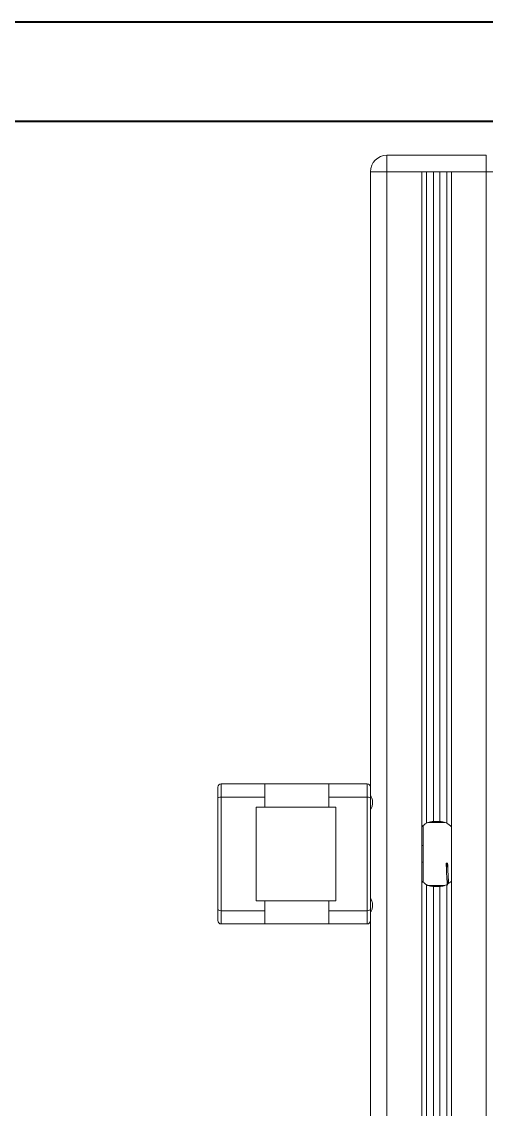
# Model space of a CAD drawing. Header units: millimetres. Extents: x 0 to 594, y 0 to 420.
# Drawn here: x 320.8 to 367.6, y 310.8 to 420.2 of the extents above; entities that cross this region are included whole.
import ezdxf

# ---------------------------------------------------------------- set-up
doc = ezdxf.new("R2010")
doc.units = ezdxf.units.MM

msp = doc.modelspace()

# ---------------------------------------------------------------- linework, layer by layer
at = {"color": 7, "linetype": 'Continuous', "lineweight": 40}
for p, q in [((0.0788, 420.2148), (594.0788, 420.2148)), ((25.0788, 410.2148), (584.0788, 410.2148))]:
    msp.add_line(p, q, dxfattribs=at)
at = {"color": 7, "linetype": 'Continuous', "lineweight": 15}
for p, q in [((357.5674, 406.785), (367.5674, 406.785)), ((357.5674, 406.785), (357.5674, 405.1183)), ((367.5674, 406.785), (367.5674, 405.1183)), ((355.9007, 343.1683), (355.9007, 405.1183)), ((357.5674, 405.1183), (355.9007, 405.1183)), ((361.0674, 405.1183), (357.5674, 405.1183)), ((367.5674, 405.1183), (357.5674, 405.1183)), ((361.0674, 292.1183), (361.0674, 405.1183)), ((361.5506, 339.5508), (361.5506, 405.1183)), ((362.2577, 339.7176), (362.2577, 405.1183)), ((362.877, 339.7176), (362.877, 405.1183)), ((363.5841, 339.5508), (363.5841, 405.1183)), ((364.0674, 292.1183), (364.0674, 405.1183)), ((367.5674, 405.1183), (364.0674, 405.1183)), ((369.234, 405.1183), (367.5674, 405.1183)), ((340.5274, 342.0302), (340.5274, 343.1683)), ((340.8607, 343.5017), (340.8607, 342.1683)), ((340.8607, 343.5017), (345.2741, 343.5017)), ((345.2741, 343.5017), (351.6937, 343.5017)), ((345.2741, 343.5017), (345.2741, 342.1683)), ((355.5674, 343.5017), (351.6937, 343.5017)), ((351.6937, 343.5017), (351.6937, 342.1683)), ((355.5674, 343.5017), (355.5674, 342.1683)), ((355.9007, 343.1683), (355.9007, 342.0302)), ((340.5274, 330.8731), (340.5274, 342.0302)), ((340.8607, 342.1683), (345.2741, 342.1683)), ((340.8607, 342.1683), (340.8607, 330.735)), ((345.2741, 342.1683), (345.2741, 341.1684)), ((355.5674, 342.1683), (351.6937, 342.1683)), ((351.6937, 342.1683), (351.6937, 341.1684)), ((355.5674, 342.1683), (355.5674, 330.735)), ((355.9007, 342.0302), (355.9007, 330.8731)), ((344.4007, 341.1684), (352.4007, 341.1684)), ((344.4007, 331.7349), (344.4007, 341.1684)), ((345.2741, 341.1684), (344.4007, 341.1684)), ((351.6937, 341.1684), (352.4007, 341.1684)), ((352.4007, 331.7349), (352.4007, 341.1684)), ((363.4094, 339.6267), (361.7277, 339.6267)), ((362.2577, 339.7176), (362.877, 339.7176)), ((361.1967, 339.2963), (361.1967, 335.5129)), ((361.1967, 337.285), (361.0674, 337.285)), ((361.0674, 335.6183), (361.1967, 335.6183)), ((361.1967, 335.5129), (361.1967, 333.607)), ((363.5335, 335.5129), (363.6775, 335.5129)), ((361.7253, 333.2767), (363.4071, 333.2767)), ((362.877, 333.1857), (362.2577, 333.1857)), ((344.4007, 331.7349), (352.4007, 331.7349)), ((345.2741, 331.7349), (344.4007, 331.7349)), ((345.2741, 331.7349), (345.2741, 330.735)), ((352.4007, 331.7349), (351.6937, 331.7349)), ((351.6937, 331.7349), (351.6937, 330.735)), ((340.5274, 329.735), (340.5274, 330.8731)), ((340.8607, 330.735), (345.2741, 330.735)), ((340.8607, 330.735), (340.8607, 329.4017)), ((345.2741, 330.735), (345.2741, 329.4017)), ((355.5674, 330.735), (351.6937, 330.735)), ((351.6937, 330.735), (351.6937, 329.4017)), ((355.5674, 330.735), (355.5674, 329.4017)), ((355.9007, 330.8731), (355.9007, 329.735)), ((355.9007, 278.4517), (355.9007, 329.735)), ((340.8607, 329.4017), (345.2741, 329.4017)), ((345.2741, 329.4017), (351.6937, 329.4017)), ((355.5674, 329.4017), (351.6937, 329.4017))]:
    msp.add_line(p, q, dxfattribs=at)
at = {"color": 66, "linetype": 'Continuous', "lineweight": 15}
for p, q in [((357.5674, 292.1183), (357.5674, 405.1183)), ((367.5674, 292.1183), (367.5674, 405.1183)), ((361.5506, 292.1183), (361.5506, 333.3525)), ((362.2577, 292.1183), (362.2577, 333.1857)), ((362.877, 292.1183), (362.877, 333.1857)), ((363.5841, 292.1183), (363.5841, 333.3525))]:
    msp.add_line(p, q, dxfattribs=at)
at = {"color": 7, "linetype": 'Continuous', "lineweight": 15}
for centre, radius, start, end in [((357.5674, 405.1183), 1.6667, 90, 180), ((340.8607, 343.1683), 0.3333, 90, 180), ((355.5674, 343.1683), 0.3333, 0, 90), ((363.5102, 336.4517), 3.6667, 122.304953, 131.776038), ((361.6246, 336.4517), 3.6667, 48.223962, 57.695047), ((363.5102, 336.4517), 3.6667, 228.223962, 237.695047), ((361.6246, 336.4517), 3.6667, 302.304953, 311.776038), ((340.8607, 329.735), 0.3333, 180, 270), ((355.5674, 329.735), 0.3333, 270, 0)]:
    msp.add_arc(centre, radius, start, end, dxfattribs=at)
for centre, start_param, end_param in [((340.8607, 342.0302), 1.57079633, 3.14159265), ((355.5674, 342.0302), 0, 1.57079633), ((340.8607, 330.8731), 3.14159265, 4.71238898), ((355.5674, 330.8731), 4.71238898, 6.28318531)]:
    msp.add_ellipse(centre, major_axis=(0.3333, 0), ratio=0.41421356, start_param=start_param, end_param=end_param, dxfattribs=at)
for points, knots in [([(355.9113, 342.2795), (355.9121, 342.2812), (355.9166, 342.2912), (355.9517, 342.2432), (356.0109, 342.1365), (356.0786, 341.9631), (356.1244, 341.7468), (356.1264, 341.5249), (356.0923, 341.328), (356.035, 341.155), (355.9702, 341.0221), (355.9231, 340.9507), (355.915, 340.9586), (355.9128, 340.9608)], [0, 0, 0, 0, 0.0203322, 0.11943603, 0.22176185, 0.33263025, 0.44522592, 0.54557127, 0.63704831, 0.73419909, 0.84332855, 0.956601, 1, 1, 1, 1]), ([(361.5506, 339.5508), (361.6311, 339.5913), (361.7905, 339.6715), (362.0536, 339.7129), (362.2103, 339.7165), (362.2577, 339.7176)], [0, 0, 0, 0, 0.41538639, 0.8231437, 1, 1, 1, 1]), ([(362.877, 339.7176), (362.9316, 339.7163), (363.086, 339.7124), (363.3305, 339.6695), (363.5007, 339.6021), (363.5756, 339.556), (363.5841, 339.5508)], [0, 0, 0, 0, 0.202734731, 0.574133774, 0.951477142, 1, 1, 1, 1]), ([(363.5335, 335.5129), (363.5448, 335.2051), (363.5681, 334.5654), (363.6037, 333.8258), (363.6381, 333.3477), (363.6604, 333.3157), (363.6705, 333.3011)], [0, 0, 0, 0, 0.24632735, 0.51188735, 0.77744761, 1, 1, 1, 1]), ([(363.5869, 335.5129), (363.5926, 335.4613), (363.6104, 335.2988), (363.6382, 335.1501), (363.6605, 335.1357), (363.6705, 335.1292)], [0, 0, 0, 0, 0.20294907, 0.63931357, 1, 1, 1, 1]), ([(363.6775, 335.5129), (363.6886, 335.2105), (363.7118, 334.5786), (363.7443, 333.8644), (363.7657, 333.6223), (363.7749, 333.5178)], [0, 0, 0, 0, 0.34281955, 0.71619623, 1, 1, 1, 1]), ([(363.7032, 333.4557), (363.7064, 333.4729), (363.7194, 333.543), (363.7324, 333.7908), (363.7423, 333.9776)], [0, 0, 0, 0, 0.245824539, 1, 1, 1, 1]), ([(362.2577, 333.1857), (362.2032, 333.187), (362.0488, 333.1909), (361.8043, 333.2338), (361.6341, 333.3013), (361.5592, 333.3473), (361.5506, 333.3525)], [0, 0, 0, 0, 0.20273548, 0.57412408, 0.95147822, 1, 1, 1, 1]), ([(363.5841, 333.3525), (363.5037, 333.312), (363.3442, 333.2318), (363.0811, 333.1904), (362.9244, 333.1868), (362.877, 333.1857)], [0, 0, 0, 0, 0.41538575, 0.82314343, 1, 1, 1, 1]), ([(355.9118, 331.945), (355.9129, 331.947), (355.918, 331.9563), (355.9544, 331.9057), (356.0143, 331.7959), (356.0817, 331.6198), (356.1256, 331.4021), (356.1254, 331.1811), (356.0899, 330.9855), (356.0317, 330.8138), (355.9671, 330.6836), (355.9216, 330.6157), (355.9144, 330.6247), (355.9126, 330.627)], [0, 0, 0, 0, 0.02636228, 0.12434143, 0.22710185, 0.33833592, 0.45061098, 0.55023774, 0.64167162, 0.73938325, 0.84902649, 0.96212512, 1, 1, 1, 1])]:
    msp.add_open_spline(points, degree=3, knots=knots, dxfattribs=at)

doc.saveas('drawing.dxf')
